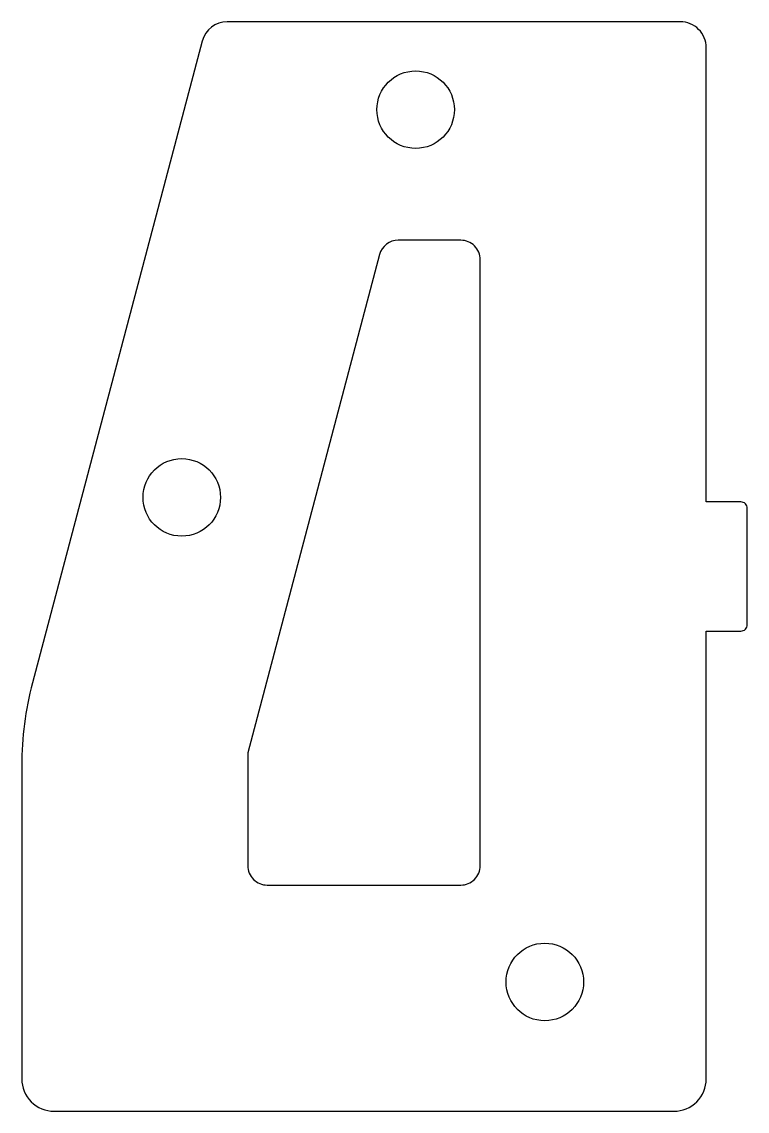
# Model space of a CAD drawing. Extents: x -70 to 42, y -238 to -70.
import ezdxf

# ---------------------------------------------------------------- set-up
doc = ezdxf.new("R2010")
doc.units = 0

msp = doc.modelspace()

# ---------------------------------------------------------------- linework, layer by layer
at = {"layer": '1'}
for points in [[(42.35, -145.2, 0.414214), (41.35, -144.2), (36, -144.2), (36, -73.9, 0.414214), (32, -69.9), (-38.18, -69.9, 0.34031), (-42.05, -72.88), (-68.34, -172.21, 0.064773), (-70, -185), (-70, -233.5, 0.414214), (-65, -238.5), (31, -238.5, 0.414214), (36, -233.5), (36, -164.2), (41.35, -164.2, 0.414214), (42.35, -163.2)], [(1, -106.71, 0.414214), (-2, -103.71), (-11.69, -103.71, 0.34031), (-14.59, -105.94), (-35, -183.05), (-35, -200.5, 0.414214), (-32, -203.5), (-2, -203.5, 0.414214), (1, -200.5)]]:
    msp.add_lwpolyline(points, format="xyb", close=True, dxfattribs=at)
for centre in [(-9, -83.5), (-45.22, -143.5), (11, -218.5)]:
    msp.add_circle(centre, 6, dxfattribs=at)

doc.saveas('drawing.dxf')
